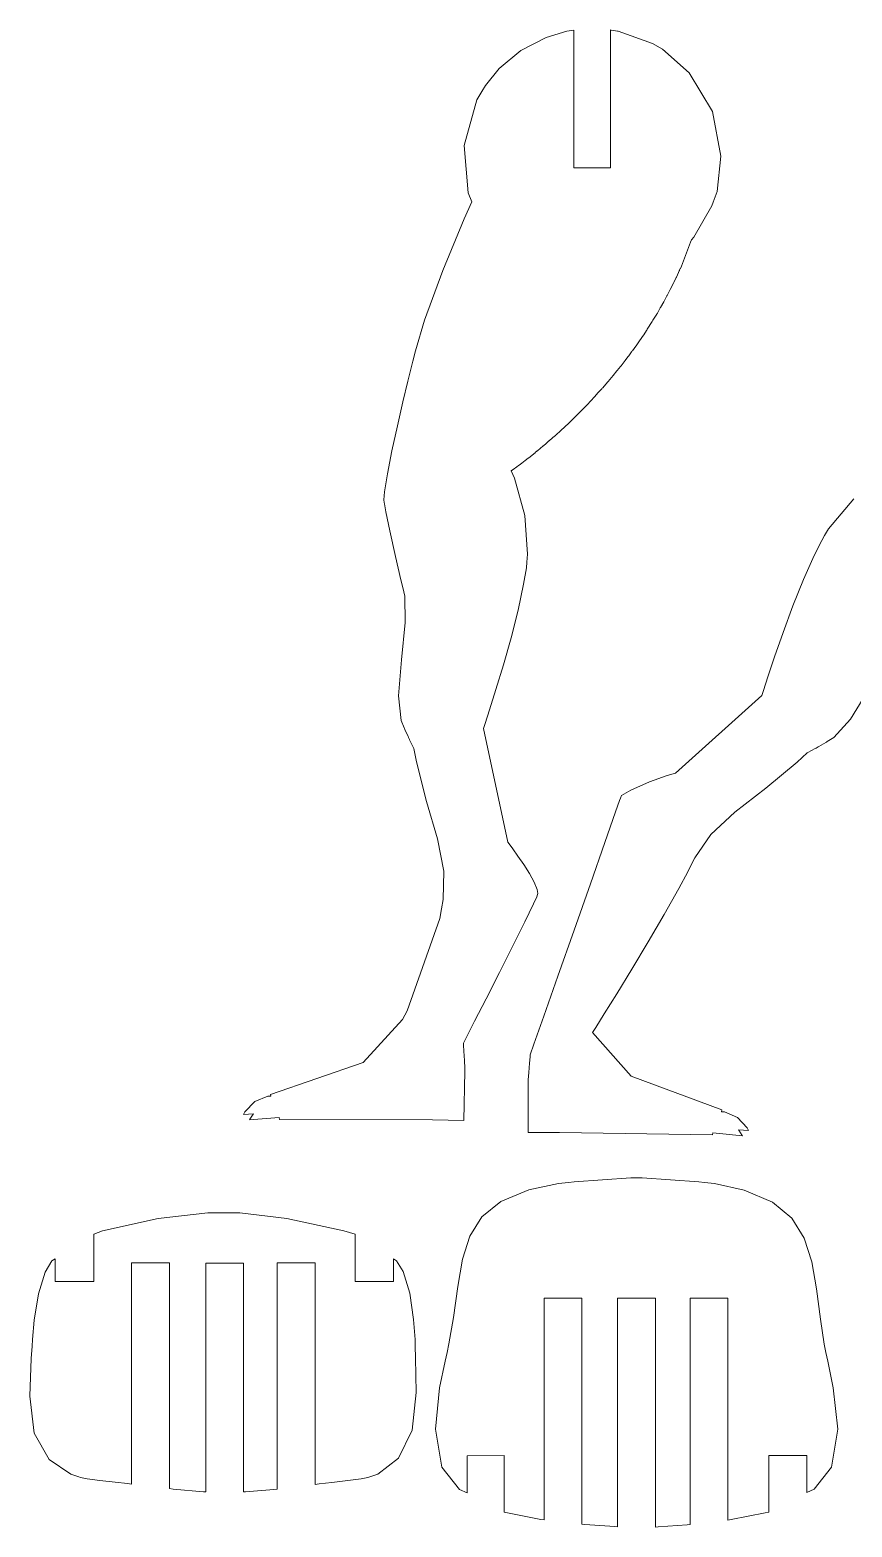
# Model space of a CAD drawing. Header units: millimetres. Extents: x -103 to 107, y -32 to 116.
# Drawn here: x -66.5 to -20.8, y 32.4 to 115.6 of the extents above; entities that cross this region are included whole.
import ezdxf

# ---------------------------------------------------------------- set-up
doc = ezdxf.new("R2010")
doc.units = ezdxf.units.MM
doc.header["$MEASUREMENT"] = 0
doc.layers.add('Layer 1', color=7, linetype='Continuous')

msp = doc.modelspace()

# ---------------------------------------------------------------- linework, layer by layer
at = {"layer": 'Layer 1', "lineweight": 9}
for points in [[(-39.2335, 114.4579), (-39.2335, 114.4579), (-37.8281, 115.1799), (-37.8281, 115.1799)], [(-37.8281, 115.1799), (-37.8281, 115.1799), (-36.6731, 115.5229), (-36.6731, 115.5229)], [(-36.6731, 115.5229), (-36.6731, 115.5229), (-36.279, 115.5779), (-36.279, 115.5779)], [(-36.279, 115.5779), (-36.279, 115.5779), (-36.279, 107.9219), (-36.279, 107.9219)], [(-34.252, 107.9219), (-34.252, 107.9219), (-34.252, 115.5939), (-34.252, 115.5939)], [(-34.252, 115.5939), (-34.252, 115.5939), (-34.2163, 115.5879), (-34.2163, 115.5879)], [(-34.2163, 115.5879), (-34.2163, 115.5879), (-33.8523, 115.5339), (-33.8523, 115.5339)], [(-33.8523, 115.5339), (-33.8523, 115.5339), (-33.8152, 115.5259), (-33.8152, 115.5259)], [(-33.8152, 115.5259), (-33.8152, 115.5259), (-31.9081, 114.8359), (-31.9081, 114.8359)], [(-40.445, 113.4439), (-40.445, 113.4439), (-39.2335, 114.4579), (-39.2335, 114.4579)], [(-31.9081, 114.8359), (-31.9081, 114.8359), (-31.3458, 114.5339), (-31.3458, 114.5339)], [(-31.3458, 114.5339), (-31.3458, 114.5339), (-29.8782, 113.2169), (-29.8782, 113.2169)], [(-41.2098, 112.5119), (-41.2098, 112.5119), (-40.445, 113.4439), (-40.445, 113.4439)], [(-29.8782, 113.2169), (-29.8782, 113.2169), (-28.58, 111.0529), (-28.58, 111.0529)], [(-41.4123, 112.1709), (-41.4123, 112.1709), (-41.2098, 112.5119), (-41.2098, 112.5119)], [(-42.3895, 109.1649), (-42.3895, 109.1649), (-41.6892, 111.7069), (-41.6892, 111.7069)], [(-41.6892, 111.7069), (-41.6892, 111.7069), (-41.4123, 112.1709), (-41.4123, 112.1709)], [(-28.58, 111.0529), (-28.58, 111.0529), (-28.1034, 108.5749), (-28.1034, 108.5749)], [(-42.1591, 106.5399), (-42.1591, 106.5399), (-42.3895, 109.1649), (-42.3895, 109.1649)], [(-28.1034, 108.5749), (-28.1034, 108.5749), (-28.3154, 106.6139), (-28.3154, 106.6139)], [(-36.279, 107.9219), (-36.279, 107.9219), (-34.252, 107.9219), (-34.252, 107.9219)], [(-41.9704, 106.0329), (-41.9704, 106.0329), (-42.1591, 106.5399), (-42.1591, 106.5399)], [(-28.3154, 106.6139), (-28.3154, 106.6139), (-28.5317, 106.0119), (-28.5317, 106.0119)], [(-42.3976, 105.0909), (-42.3976, 105.0909), (-41.9704, 106.0329), (-41.9704, 106.0329)], [(-28.6022, 105.8219), (-28.6022, 105.8219), (-29.6122, 104.0789), (-29.6122, 104.0789)], [(-28.5317, 106.0119), (-28.5317, 106.0119), (-28.6022, 105.8219), (-28.6022, 105.8219)], [(-43.5826, 102.2249), (-43.5826, 102.2249), (-42.3976, 105.0909), (-42.3976, 105.0909)], [(-29.6122, 104.0789), (-29.6122, 104.0789), (-29.7417, 103.9229), (-29.7417, 103.9229)], [(-29.7886, 103.7909), (-29.7886, 103.7909), (-30.3054, 102.4679), (-30.3054, 102.4679)], [(-29.7417, 103.9229), (-29.7417, 103.9229), (-29.7886, 103.7909), (-29.7886, 103.7909)], [(-30.3054, 102.4679), (-30.3054, 102.4679), (-30.3605, 102.3359), (-30.3605, 102.3359)], [(-44.5887, 99.4529), (-44.5887, 99.4529), (-43.5826, 102.2249), (-43.5826, 102.2249)], [(-30.727, 101.5469), (-30.727, 101.5469), (-30.7408, 101.5199), (-30.7408, 101.5199)], [(-30.5947, 101.8259), (-30.5947, 101.8259), (-30.727, 101.5469), (-30.727, 101.5469)], [(-30.5796, 101.8559), (-30.5796, 101.8559), (-30.5947, 101.8259), (-30.5947, 101.8259)], [(-30.5658, 101.8869), (-30.5658, 101.8869), (-30.5796, 101.8559), (-30.5796, 101.8559)], [(-30.4254, 102.1949), (-30.4254, 102.1949), (-30.5658, 101.8869), (-30.5658, 101.8869)], [(-30.4102, 102.2249), (-30.4102, 102.2249), (-30.4254, 102.1949), (-30.4254, 102.1949)], [(-30.4074, 102.2349), (-30.4074, 102.2349), (-30.4102, 102.2249), (-30.4102, 102.2249)], [(-30.3647, 102.3259), (-30.3647, 102.3259), (-30.4074, 102.2349), (-30.4074, 102.2349)], [(-30.3605, 102.3359), (-30.3605, 102.3359), (-30.3647, 102.3259), (-30.3647, 102.3259)], [(-31.1073, 100.8039), (-31.1073, 100.8039), (-31.2632, 100.5099), (-31.2632, 100.5099)], [(-31.0907, 100.8329), (-31.0907, 100.8329), (-31.1073, 100.8039), (-31.1073, 100.8039)], [(-30.9214, 101.1599), (-30.9214, 101.1599), (-31.0907, 100.8329), (-31.0907, 100.8329)], [(-30.7408, 101.5199), (-30.7408, 101.5199), (-30.9214, 101.1599), (-30.9214, 101.1599)], [(-31.4781, 100.1379), (-31.4781, 100.1379), (-31.6379, 99.8549), (-31.6379, 99.8549)], [(-31.4615, 100.1649), (-31.4615, 100.1649), (-31.4781, 100.1379), (-31.4781, 100.1379)], [(-31.2784, 100.4789), (-31.2784, 100.4789), (-31.4615, 100.1649), (-31.4615, 100.1649)], [(-31.2632, 100.5099), (-31.2632, 100.5099), (-31.2784, 100.4789), (-31.2784, 100.4789)], [(-45.1055, 97.7579), (-45.1055, 97.7579), (-44.5887, 99.4529), (-44.5887, 99.4529)], [(-31.9272, 99.3839), (-31.9272, 99.3839), (-32.2016, 98.9539), (-32.2016, 98.9539)], [(-31.9053, 99.4179), (-31.9053, 99.4179), (-31.9272, 99.3839), (-31.9272, 99.3839)], [(-31.8845, 99.4539), (-31.8845, 99.4539), (-31.9053, 99.4179), (-31.9053, 99.4179)], [(-31.671, 99.7989), (-31.671, 99.7989), (-31.8845, 99.4539), (-31.8845, 99.4539)], [(-31.6545, 99.8259), (-31.6545, 99.8259), (-31.671, 99.7989), (-31.671, 99.7989)], [(-31.6379, 99.8549), (-31.6379, 99.8549), (-31.6545, 99.8259), (-31.6545, 99.8259)], [(-32.6355, 98.3019), (-32.6355, 98.3019), (-32.8257, 98.0369), (-32.8257, 98.0369)], [(-32.4136, 98.6219), (-32.4136, 98.6219), (-32.6355, 98.3019), (-32.6355, 98.3019)], [(-32.3985, 98.6469), (-32.3985, 98.6469), (-32.4136, 98.6219), (-32.4136, 98.6219)], [(-32.2443, 98.8879), (-32.2443, 98.8879), (-32.3985, 98.6469), (-32.3985, 98.6469)], [(-32.2277, 98.9109), (-32.2277, 98.9109), (-32.2443, 98.8879), (-32.2443, 98.8879)], [(-32.2016, 98.9539), (-32.2016, 98.9539), (-32.2277, 98.9109), (-32.2277, 98.9109)], [(-45.2516, 97.1829), (-45.2516, 97.1829), (-45.1055, 97.7579), (-45.1055, 97.7579)], [(-33.2614, 97.4419), (-33.2614, 97.4419), (-33.4515, 97.1939), (-33.4515, 97.1939)], [(-33.2448, 97.4629), (-33.2448, 97.4629), (-33.2614, 97.4419), (-33.2614, 97.4419)], [(-33.2282, 97.4849), (-33.2282, 97.4849), (-33.2448, 97.4629), (-33.2448, 97.4629)], [(-33.0712, 97.7019), (-33.0712, 97.7019), (-33.2282, 97.4849), (-33.2282, 97.4849)], [(-33.0518, 97.7269), (-33.0518, 97.7269), (-33.0712, 97.7019), (-33.0712, 97.7019)], [(-33.0324, 97.7539), (-33.0324, 97.7539), (-33.0518, 97.7269), (-33.0518, 97.7269)], [(-32.8451, 98.0109), (-32.8451, 98.0109), (-33.0324, 97.7539), (-33.0324, 97.7539)], [(-32.8257, 98.0369), (-32.8257, 98.0369), (-32.8451, 98.0109), (-32.8451, 98.0109)], [(-45.5229, 96.0769), (-45.5229, 96.0769), (-45.3274, 96.8809), (-45.3274, 96.8809)], [(-45.3274, 96.8809), (-45.3274, 96.8809), (-45.2516, 97.1829), (-45.2516, 97.1829)], [(-45.2516, 97.1829), (-45.2516, 97.1829), (-45.2516, 97.1829), (-45.2516, 97.1829)], [(-45.2516, 97.1829), (-45.2516, 97.1829), (-45.2516, 97.1829), (-45.2516, 97.1829)], [(-33.8925, 96.6399), (-33.8925, 96.6399), (-34.0992, 96.3749), (-34.0992, 96.3749)], [(-33.8745, 96.6589), (-33.8745, 96.6589), (-33.8925, 96.6399), (-33.8925, 96.6399)], [(-33.6886, 96.8829), (-33.6886, 96.8829), (-33.8745, 96.6589), (-33.8745, 96.6589)], [(-33.6706, 96.9039), (-33.6706, 96.9039), (-33.6886, 96.8829), (-33.6886, 96.8829)], [(-33.654, 96.9279), (-33.654, 96.9279), (-33.6706, 96.9039), (-33.6706, 96.9039)], [(-33.4886, 97.1459), (-33.4886, 97.1459), (-33.654, 96.9279), (-33.654, 96.9279)], [(-33.4692, 97.1689), (-33.4692, 97.1689), (-33.4886, 97.1459), (-33.4886, 97.1459)], [(-33.4515, 97.1939), (-33.4515, 97.1939), (-33.4692, 97.1689), (-33.4692, 97.1689)], [(-45.7959, 94.9229), (-45.7959, 94.9229), (-45.5229, 96.0769), (-45.5229, 96.0769)], [(-34.4093, 96.0189), (-34.4093, 96.0189), (-34.682, 95.7029), (-34.682, 95.7029)], [(-34.3814, 96.0499), (-34.3814, 96.0499), (-34.4093, 96.0189), (-34.4093, 96.0189)], [(-34.0992, 96.3749), (-34.0992, 96.3749), (-34.3814, 96.0499), (-34.3814, 96.0499)], [(-46.106, 93.5769), (-46.106, 93.5769), (-45.7959, 94.9229), (-45.7959, 94.9229)], [(-35.3667, 94.9549), (-35.3667, 94.9549), (-35.5364, 94.7719), (-35.5364, 94.7719)], [(-35.3502, 94.9729), (-35.3502, 94.9729), (-35.3667, 94.9549), (-35.3667, 94.9549)], [(-35.1311, 95.2009), (-35.1311, 95.2009), (-35.3502, 94.9729), (-35.3502, 94.9729)], [(-34.93, 95.4289), (-34.93, 95.4289), (-35.1311, 95.2009), (-35.1311, 95.2009)], [(-34.9106, 95.4489), (-34.9106, 95.4489), (-34.93, 95.4289), (-34.93, 95.4289)], [(-34.7356, 95.6459), (-34.7356, 95.6459), (-34.9106, 95.4489), (-34.9106, 95.4489)], [(-34.7081, 95.6739), (-34.7081, 95.6739), (-34.7356, 95.6459), (-34.7356, 95.6459)], [(-34.682, 95.7029), (-34.682, 95.7029), (-34.7081, 95.6739), (-34.7081, 95.6739)], [(-36.1732, 94.1209), (-36.1732, 94.1209), (-36.3715, 93.9269), (-36.3715, 93.9269)], [(-35.9665, 94.3279), (-35.9665, 94.3279), (-36.1732, 94.1209), (-36.1732, 94.1209)], [(-35.7664, 94.5319), (-35.7664, 94.5319), (-35.9665, 94.3279), (-35.9665, 94.3279)], [(-35.7485, 94.5509), (-35.7485, 94.5509), (-35.7664, 94.5319), (-35.7664, 94.5319)], [(-35.5682, 94.7369), (-35.5682, 94.7369), (-35.7485, 94.5509), (-35.7485, 94.5509)], [(-35.5516, 94.7539), (-35.5516, 94.7539), (-35.5682, 94.7369), (-35.5682, 94.7369)], [(-35.5364, 94.7719), (-35.5364, 94.7719), (-35.5516, 94.7539), (-35.5516, 94.7539)], [(-46.4076, 92.1879), (-46.4076, 92.1879), (-46.106, 93.5769), (-46.106, 93.5769)], [(-37.0287, 93.3069), (-37.0287, 93.3069), (-37.2795, 93.0859), (-37.2795, 93.0859)], [(-37.004, 93.3299), (-37.004, 93.3299), (-37.0287, 93.3069), (-37.0287, 93.3069)], [(-36.7849, 93.5339), (-36.7849, 93.5339), (-37.004, 93.3299), (-37.004, 93.3299)], [(-36.5701, 93.7379), (-36.5701, 93.7379), (-36.7849, 93.5339), (-36.7849, 93.5339)], [(-36.3715, 93.9269), (-36.3715, 93.9269), (-36.5701, 93.7379), (-36.5701, 93.7379)], [(-38.0087, 92.4549), (-38.0087, 92.4549), (-38.1353, 92.3459), (-38.1353, 92.3459)], [(-37.9935, 92.4659), (-37.9935, 92.4659), (-38.0087, 92.4549), (-38.0087, 92.4549)], [(-37.9798, 92.4769), (-37.9798, 92.4769), (-37.9935, 92.4659), (-37.9935, 92.4659)], [(-37.8362, 92.5999), (-37.8362, 92.5999), (-37.9798, 92.4769), (-37.9798, 92.4769)], [(-37.821, 92.6109), (-37.821, 92.6109), (-37.8362, 92.5999), (-37.8362, 92.5999)], [(-37.8073, 92.6229), (-37.8073, 92.6229), (-37.821, 92.6109), (-37.821, 92.6109)], [(-37.6697, 92.7419), (-37.6697, 92.7419), (-37.8073, 92.6229), (-37.8073, 92.6229)], [(-37.6545, 92.7529), (-37.6545, 92.7529), (-37.6697, 92.7419), (-37.6697, 92.7419)], [(-37.4697, 92.9179), (-37.4697, 92.9179), (-37.6545, 92.7529), (-37.6545, 92.7529)], [(-37.4559, 92.9299), (-37.4559, 92.9299), (-37.4697, 92.9179), (-37.4697, 92.9179)], [(-37.3169, 93.0529), (-37.3169, 93.0529), (-37.4559, 92.9299), (-37.4559, 92.9299)], [(-37.3031, 93.0659), (-37.3031, 93.0659), (-37.3169, 93.0529), (-37.3169, 93.0529)], [(-37.2795, 93.0859), (-37.2795, 93.0859), (-37.3031, 93.0659), (-37.3031, 93.0659)], [(-46.6585, 90.9139), (-46.6585, 90.9139), (-46.4076, 92.1879), (-46.4076, 92.1879)], [(-38.994, 91.6529), (-38.994, 91.6529), (-39.1866, 91.5069), (-39.1866, 91.5069)], [(-38.987, 91.6599), (-38.987, 91.6599), (-38.994, 91.6529), (-38.994, 91.6529)], [(-38.9125, 91.7199), (-38.9125, 91.7199), (-38.987, 91.6599), (-38.987, 91.6599)], [(-38.9044, 91.7249), (-38.9044, 91.7249), (-38.9125, 91.7199), (-38.9125, 91.7199)], [(-38.721, 91.8649), (-38.721, 91.8649), (-38.9044, 91.7249), (-38.9044, 91.7249)], [(-38.6081, 91.9589), (-38.6081, 91.9589), (-38.721, 91.8649), (-38.721, 91.8649)], [(-38.4483, 92.0869), (-38.4483, 92.0869), (-38.6081, 91.9589), (-38.6081, 91.9589)], [(-38.437, 92.0969), (-38.437, 92.0969), (-38.4483, 92.0869), (-38.4483, 92.0869)], [(-38.3213, 92.1899), (-38.3213, 92.1899), (-38.437, 92.0969), (-38.437, 92.0969)], [(-38.3089, 92.1989), (-38.3089, 92.1989), (-38.3213, 92.1899), (-38.3213, 92.1899)], [(-38.1477, 92.3349), (-38.1477, 92.3349), (-38.3089, 92.1989), (-38.3089, 92.1989)], [(-38.1353, 92.3459), (-38.1353, 92.3459), (-38.1477, 92.3349), (-38.1477, 92.3349)], [(-46.8169, 89.9069), (-46.8169, 89.9069), (-46.6585, 90.9139), (-46.6585, 90.9139)], [(-39.7588, 91.0949), (-39.7588, 91.0949), (-39.7765, 91.0809), (-39.7765, 91.0809)], [(-39.7765, 91.0809), (-39.7765, 91.0809), (-39.5962, 90.6839), (-39.5962, 90.6839)], [(-39.7352, 91.1099), (-39.7352, 91.1099), (-39.7588, 91.0949), (-39.7588, 91.0949)], [(-39.6925, 91.1399), (-39.6925, 91.1399), (-39.7352, 91.1099), (-39.7352, 91.1099)], [(-39.6579, 91.1649), (-39.6579, 91.1649), (-39.6925, 91.1399), (-39.6925, 91.1399)], [(-39.592, 91.2109), (-39.592, 91.2109), (-39.6579, 91.1649), (-39.6579, 91.1649)], [(-39.5369, 91.2519), (-39.5369, 91.2519), (-39.592, 91.2109), (-39.592, 91.2109)], [(-39.5299, 91.2579), (-39.5299, 91.2579), (-39.5369, 91.2519), (-39.5369, 91.2519)], [(-39.454, 91.3109), (-39.454, 91.3109), (-39.5299, 91.2579), (-39.5299, 91.2579)], [(-39.4459, 91.3169), (-39.4459, 91.3169), (-39.454, 91.3109), (-39.454, 91.3109)], [(-39.3771, 91.3649), (-39.3771, 91.3649), (-39.4459, 91.3169), (-39.4459, 91.3169)], [(-39.2611, 91.4519), (-39.2611, 91.4519), (-39.3771, 91.3649), (-39.3771, 91.3649)], [(-39.1866, 91.5069), (-39.1866, 91.5069), (-39.2611, 91.4519), (-39.2611, 91.4519)], [(-46.8652, 89.4619), (-46.8652, 89.4619), (-46.8169, 89.9069), (-46.8169, 89.9069)], [(-39.5962, 90.6839), (-39.5962, 90.6839), (-39.0145, 88.5989), (-39.0145, 88.5989)], [(-46.8391, 89.3199), (-46.8391, 89.3199), (-46.8652, 89.4619), (-46.8652, 89.4619)], [(-46.8253, 89.2439), (-46.8253, 89.2439), (-46.8391, 89.3199), (-46.8391, 89.3199)], [(-46.74, 88.7959), (-46.74, 88.7959), (-46.8253, 89.2439), (-46.8253, 89.2439)], [(-20.7156, 89.5179), (-20.7156, 89.5179), (-22.1102, 87.8579), (-22.1102, 87.8579)], [(-46.5304, 87.7559), (-46.5304, 87.7559), (-46.74, 88.7959), (-46.74, 88.7959)], [(-39.0145, 88.5989), (-39.0145, 88.5989), (-38.867, 86.4409), (-38.867, 86.4409)], [(-46.2175, 86.3159), (-46.2175, 86.3159), (-46.5304, 87.7559), (-46.5304, 87.7559)], [(-22.3363, 87.4829), (-22.3363, 87.4829), (-22.4975, 87.2179), (-22.4975, 87.2179)], [(-22.1102, 87.8579), (-22.1102, 87.8579), (-22.3363, 87.4829), (-22.3363, 87.4829)], [(-22.4975, 87.2179), (-22.4975, 87.2179), (-22.9191, 86.3849), (-22.9191, 86.3849)], [(-45.9144, 85.0199), (-45.9144, 85.0199), (-46.2175, 86.3159), (-46.2175, 86.3159)], [(-38.9044, 86.0059), (-38.9044, 86.0059), (-38.9305, 85.6969), (-38.9305, 85.6969)], [(-38.867, 86.4409), (-38.867, 86.4409), (-38.9044, 86.0059), (-38.9044, 86.0059)], [(-22.9191, 86.3849), (-22.9191, 86.3849), (-23.5174, 85.0399), (-23.5174, 85.0399)], [(-45.8069, 84.5889), (-45.8069, 84.5889), (-45.9144, 85.0199), (-45.9144, 85.0199)], [(-38.9305, 85.6969), (-38.9305, 85.6969), (-39.0794, 84.7739), (-39.0794, 84.7739)], [(-23.5174, 85.0399), (-23.5174, 85.0399), (-24.1016, 83.5719), (-24.1016, 83.5719)], [(-45.6911, 84.1229), (-45.6911, 84.1229), (-45.8069, 84.5889), (-45.8069, 84.5889)], [(-45.6636, 82.6419), (-45.6636, 82.6419), (-45.6911, 84.1229), (-45.6911, 84.1229)], [(-39.0794, 84.7739), (-39.0794, 84.7739), (-39.3866, 83.3339), (-39.3866, 83.3339)], [(-39.3866, 83.3339), (-39.3866, 83.3339), (-39.7779, 81.8029), (-39.7779, 81.8029)], [(-24.1016, 83.5719), (-24.1016, 83.5719), (-24.6445, 82.0989), (-24.6445, 82.0989)], [(-45.8756, 80.5749), (-45.8756, 80.5749), (-45.6636, 82.6419), (-45.6636, 82.6419)], [(-39.7779, 81.8029), (-39.7779, 81.8029), (-40.2037, 80.2929), (-40.2037, 80.2929)], [(-24.6445, 82.0989), (-24.6445, 82.0989), (-25.1158, 80.7439), (-25.1158, 80.7439)], [(-25.1158, 80.7439), (-25.1158, 80.7439), (-25.4877, 79.6269), (-25.4877, 79.6269)], [(-46.0344, 78.5669), (-46.0344, 78.5669), (-45.8756, 80.5749), (-45.8756, 80.5749)], [(-40.2037, 80.2929), (-40.2037, 80.2929), (-40.62, 78.9199), (-40.62, 78.9199)], [(-25.4877, 79.6269), (-25.4877, 79.6269), (-25.7332, 78.8689), (-25.7332, 78.8689)], [(-45.8965, 77.1959), (-45.8965, 77.1959), (-46.0344, 78.5669), (-46.0344, 78.5669)], [(-40.62, 78.9199), (-40.62, 78.9199), (-40.9756, 77.7979), (-40.9756, 77.7979)], [(-25.82, 78.5879), (-25.82, 78.5879), (-30.6402, 74.2759), (-30.6402, 74.2759)], [(-25.7332, 78.8689), (-25.7332, 78.8689), (-25.82, 78.5879), (-25.82, 78.5879)], [(-25.82, 78.5879), (-25.82, 78.5879), (-25.82, 78.5879), (-25.82, 78.5879)], [(-20.8991, 77.2799), (-20.8991, 77.2799), (-19.8422, 78.9959), (-19.8422, 78.9959)], [(-40.9756, 77.7979), (-40.9756, 77.7979), (-41.225, 77.0399), (-41.225, 77.0399)], [(-45.7243, 76.7909), (-45.7243, 76.7909), (-45.8965, 77.1959), (-45.8965, 77.1959)], [(-45.7229, 76.7879), (-45.7229, 76.7879), (-45.7243, 76.7909), (-45.7243, 76.7909)], [(-45.7063, 76.7529), (-45.7063, 76.7529), (-45.7229, 76.7879), (-45.7229, 76.7879)], [(-45.7035, 76.7499), (-45.7035, 76.7499), (-45.7063, 76.7529), (-45.7063, 76.7529)], [(-45.6869, 76.7089), (-45.6869, 76.7089), (-45.7035, 76.7499), (-45.7035, 76.7499)], [(-45.5091, 76.3089), (-45.5091, 76.3089), (-45.6869, 76.7089), (-45.6869, 76.7089)], [(-41.225, 77.0399), (-41.225, 77.0399), (-41.3174, 76.7619), (-41.3174, 76.7619)], [(-41.3174, 76.7619), (-41.3174, 76.7619), (-41.3174, 76.7619), (-41.3174, 76.7619)], [(-41.3174, 76.7619), (-41.3174, 76.7619), (-39.9571, 70.4389), (-39.9571, 70.4389)], [(-21.8181, 76.2529), (-21.8181, 76.2529), (-20.8991, 77.2799), (-20.8991, 77.2799)], [(-45.4915, 76.2699), (-45.4915, 76.2699), (-45.5091, 76.3089), (-45.5091, 76.3089)], [(-45.4858, 76.2589), (-45.4858, 76.2589), (-45.4915, 76.2699), (-45.4915, 76.2699)], [(-45.4308, 76.1419), (-45.4308, 76.1419), (-45.4858, 76.2589), (-45.4858, 76.2589)], [(-45.4251, 76.1289), (-45.4251, 76.1289), (-45.4308, 76.1419), (-45.4308, 76.1419)], [(-45.4057, 76.0879), (-45.4057, 76.0879), (-45.4251, 76.1289), (-45.4251, 76.1289)], [(-45.2033, 75.6769), (-45.2033, 75.6769), (-45.4057, 76.0879), (-45.4057, 76.0879)], [(-22.6877, 75.7379), (-22.6877, 75.7379), (-22.6503, 75.7589), (-22.6503, 75.7589)], [(-22.6503, 75.7589), (-22.6503, 75.7589), (-22.2742, 75.9789), (-22.2742, 75.9789)], [(-22.2742, 75.9789), (-22.2742, 75.9789), (-22.2358, 76.0019), (-22.2358, 76.0019)], [(-22.2358, 76.0019), (-22.2358, 76.0019), (-22.1931, 76.0269), (-22.1931, 76.0269)], [(-22.1931, 76.0269), (-22.1931, 76.0269), (-21.8181, 76.2529), (-21.8181, 76.2529)], [(-45.1828, 75.6369), (-45.1828, 75.6369), (-45.2033, 75.6769), (-45.2033, 75.6769)], [(-45.0406, 74.8979), (-45.0406, 74.8979), (-45.1828, 75.6369), (-45.1828, 75.6369)], [(-23.8631, 74.8859), (-23.8631, 74.8859), (-23.3117, 75.3999), (-23.3117, 75.3999)], [(-23.3117, 75.3999), (-23.3117, 75.3999), (-23.2719, 75.4209), (-23.2719, 75.4209)], [(-23.2719, 75.4209), (-23.2719, 75.4209), (-22.8669, 75.6399), (-22.8669, 75.6399)], [(-22.8669, 75.6399), (-22.8669, 75.6399), (-22.8256, 75.6649), (-22.8256, 75.6649)], [(-22.8256, 75.6649), (-22.8256, 75.6649), (-22.8143, 75.6699), (-22.8143, 75.6699)], [(-22.8143, 75.6699), (-22.8143, 75.6699), (-22.7, 75.7329), (-22.7, 75.7329)], [(-22.7, 75.7329), (-22.7, 75.7329), (-22.6877, 75.7379), (-22.6877, 75.7379)], [(-44.4797, 72.7019), (-44.4797, 72.7019), (-45.0406, 74.8979), (-45.0406, 74.8979)], [(-31.0879, 74.1369), (-31.0879, 74.1369), (-32.0859, 73.7879), (-32.0859, 73.7879)], [(-30.6402, 74.2759), (-30.6402, 74.2759), (-31.0879, 74.1369), (-31.0879, 74.1369)], [(-30.6402, 74.2759), (-30.6402, 74.2759), (-30.6402, 74.2759), (-30.6402, 74.2759)], [(-25.6076, 73.4389), (-25.6076, 73.4389), (-23.8631, 74.8859), (-23.8631, 74.8859)], [(-33.122, 73.3379), (-33.122, 73.3379), (-33.6346, 73.0249), (-33.6346, 73.0249)], [(-32.0859, 73.7879), (-32.0859, 73.7879), (-33.122, 73.3379), (-33.122, 73.3379)], [(-27.3287, 72.1139), (-27.3287, 72.1139), (-25.6076, 73.4389), (-25.6076, 73.4389)], [(-43.8652, 70.6189), (-43.8652, 70.6189), (-44.4797, 72.7019), (-44.4797, 72.7019)], [(-33.738, 72.7489), (-33.738, 72.7489), (-33.9627, 72.1169), (-33.9627, 72.1169)], [(-33.6858, 72.8869), (-33.6858, 72.8869), (-33.738, 72.7489), (-33.738, 72.7489)], [(-33.6346, 73.0249), (-33.6346, 73.0249), (-33.6858, 72.8869), (-33.6858, 72.8869)], [(-33.9627, 72.1169), (-33.9627, 72.1169), (-34.5607, 70.4239), (-34.5607, 70.4239)], [(-28.6615, 70.8569), (-28.6615, 70.8569), (-27.3287, 72.1139), (-27.3287, 72.1139)], [(-29.5586, 69.5659), (-29.5586, 69.5659), (-28.6615, 70.8569), (-28.6615, 70.8569)], [(-43.5276, 68.8189), (-43.5276, 68.8189), (-43.8652, 70.6189), (-43.8652, 70.6189)], [(-39.9571, 70.4389), (-39.9571, 70.4389), (-39.9571, 70.4389), (-39.9571, 70.4389)], [(-39.9571, 70.4389), (-39.9571, 70.4389), (-39.8812, 70.3369), (-39.8812, 70.3369)], [(-39.8812, 70.3369), (-39.8812, 70.3369), (-39.6788, 70.0639), (-39.6788, 70.0639)], [(-39.6788, 70.0639), (-39.6788, 70.0639), (-39.3962, 69.6679), (-39.3962, 69.6679)], [(-34.5607, 70.4239), (-34.5607, 70.4239), (-35.3696, 68.1279), (-35.3696, 68.1279)], [(-39.3962, 69.6679), (-39.3962, 69.6679), (-39.0751, 69.1949), (-39.0751, 69.1949)], [(-39.0751, 69.1949), (-39.0751, 69.1949), (-38.7636, 68.6969), (-38.7636, 68.6969)], [(-29.9442, 68.7879), (-29.9442, 68.7879), (-29.7886, 69.1009), (-29.7886, 69.1009)], [(-29.7886, 69.1009), (-29.7886, 69.1009), (-29.5586, 69.5659), (-29.5586, 69.5659)], [(-43.5607, 67.245), (-43.5607, 67.245), (-43.5276, 68.8189), (-43.5276, 68.8189)], [(-38.7636, 68.6969), (-38.7636, 68.6969), (-38.5019, 68.2219), (-38.5019, 68.2219)], [(-30.4406, 67.8637), (-30.4406, 67.8637), (-29.9442, 68.7879), (-29.9442, 68.7879)], [(-38.5019, 68.2219), (-38.5019, 68.2219), (-38.3364, 67.8154), (-38.3364, 67.8154)], [(-38.3089, 67.5289), (-38.3089, 67.5289), (-38.3463, 67.3952), (-38.3463, 67.3952)], [(-38.3364, 67.8154), (-38.3364, 67.8154), (-38.2923, 67.5938), (-38.2923, 67.5938)], [(-38.2923, 67.5938), (-38.2923, 67.5938), (-38.3089, 67.5289), (-38.3089, 67.5289)], [(-35.3696, 68.1279), (-35.3696, 68.1279), (-36.2776, 65.5432), (-36.2776, 65.5432)], [(-31.2534, 66.4223), (-31.2534, 66.4223), (-30.4406, 67.8637), (-30.4406, 67.8637)], [(-43.7523, 66.1976), (-43.7523, 66.1976), (-43.6475, 66.7338), (-43.6475, 66.7338)], [(-43.6475, 66.7338), (-43.6475, 66.7338), (-43.5607, 67.245), (-43.5607, 67.245)], [(-38.5308, 67.0135), (-38.5308, 67.0135), (-39.0187, 66.0021), (-39.0187, 66.0021)], [(-38.3463, 67.3952), (-38.3463, 67.3952), (-38.5308, 67.0135), (-38.5308, 67.0135)], [(-45.5684, 61.066), (-45.5684, 61.066), (-43.7523, 66.1976), (-43.7523, 66.1976)], [(-39.0187, 66.0021), (-39.0187, 66.0021), (-39.6816, 64.6693), (-39.6816, 64.6693)], [(-32.1519, 64.8898), (-32.1519, 64.8898), (-31.2534, 66.4223), (-31.2534, 66.4223)], [(-36.2776, 65.5432), (-36.2776, 65.5432), (-37.1776, 62.9841), (-37.1776, 62.9841)], [(-39.6816, 64.6693), (-39.6816, 64.6693), (-40.4298, 63.1908), (-40.4298, 63.1908)], [(-33.0599, 63.381), (-33.0599, 63.381), (-32.1519, 64.8898), (-32.1519, 64.8898)], [(-33.9006, 62.0097), (-33.9006, 62.0097), (-33.0599, 63.381), (-33.0599, 63.381)], [(-40.4298, 63.1908), (-40.4298, 63.1908), (-41.1699, 61.737), (-41.1699, 61.737)], [(-37.1776, 62.9841), (-37.1776, 62.9841), (-37.9575, 60.7655), (-37.9575, 60.7655)], [(-41.1699, 61.737), (-41.1699, 61.737), (-41.8106, 60.4843), (-41.8106, 60.4843)], [(-34.5966, 60.8897), (-34.5966, 60.8897), (-33.9006, 62.0097), (-33.9006, 62.0097)], [(-45.8248, 60.5835), (-45.8248, 60.5835), (-45.5684, 61.066), (-45.5684, 61.066)], [(-37.9575, 60.7655), (-37.9575, 60.7655), (-38.5061, 59.2027), (-38.5061, 59.2027)], [(-35.0708, 60.1344), (-35.0708, 60.1344), (-34.5966, 60.8897), (-34.5966, 60.8897)], [(-48.0159, 58.1831), (-48.0159, 58.1831), (-45.8248, 60.5835), (-45.8248, 60.5835)], [(-41.8106, 60.4843), (-41.8106, 60.4843), (-42.2625, 59.6052), (-42.2625, 59.6052)], [(-35.2443, 59.856), (-35.2443, 59.856), (-35.0708, 60.1344), (-35.0708, 60.1344)], [(-42.2625, 59.6052), (-42.2625, 59.6052), (-42.4336, 59.2732), (-42.4336, 59.2732)], [(-42.4336, 59.2732), (-42.4336, 59.2732), (-42.4336, 59.2732), (-42.4336, 59.2732)], [(-42.4336, 59.2732), (-42.4336, 59.2732), (-42.4237, 59.16), (-42.4237, 59.16)], [(-42.4237, 59.16), (-42.4237, 59.16), (-42.4032, 58.8185), (-42.4032, 58.8185)], [(-38.5061, 59.2027), (-38.5061, 59.2027), (-38.7128, 58.6118), (-38.7128, 58.6118)], [(-33.0903, 57.4211), (-33.0903, 57.4211), (-35.2443, 59.856), (-35.2443, 59.856)], [(-35.2443, 59.856), (-35.2443, 59.856), (-35.2443, 59.856), (-35.2443, 59.856)], [(-42.4032, 58.8185), (-42.4032, 58.8185), (-42.3743, 58.3017), (-42.3743, 58.3017)], [(-42.3743, 58.3017), (-42.3743, 58.3017), (-42.3549, 57.8798), (-42.3549, 57.8798)], [(-38.7252, 58.4985), (-38.7252, 58.4985), (-38.7555, 58.1581), (-38.7555, 58.1581)], [(-38.7128, 58.6118), (-38.7128, 58.6118), (-38.7252, 58.4985), (-38.7252, 58.4985)], [(-38.7128, 58.6118), (-38.7128, 58.6118), (-38.7128, 58.6118), (-38.7128, 58.6118)], [(-53.163, 56.4164), (-53.163, 56.4164), (-48.0159, 58.1831), (-48.0159, 58.1831)], [(-42.3468, 57.7048), (-42.3468, 57.7048), (-42.4071, 54.9655), (-42.4071, 54.9655)], [(-42.3549, 57.8798), (-42.3549, 57.8798), (-42.3468, 57.7048), (-42.3468, 57.7048)], [(-42.3468, 57.7048), (-42.3468, 57.7048), (-42.3468, 57.7048), (-42.3468, 57.7048)], [(-38.794, 57.6427), (-38.794, 57.6427), (-38.8215, 57.2197), (-38.8215, 57.2197)], [(-38.7555, 58.1581), (-38.7555, 58.1581), (-38.794, 57.6427), (-38.794, 57.6427)], [(-38.8215, 57.2197), (-38.8215, 57.2197), (-38.8328, 57.0447), (-38.8328, 57.0447)], [(-38.8328, 57.0447), (-38.8328, 57.0447), (-38.8328, 57.0447), (-38.8328, 57.0447)], [(-38.8328, 57.0447), (-38.8328, 57.0447), (-38.8328, 54.3065), (-38.8328, 54.3065)], [(-28.0508, 55.5511), (-28.0508, 55.5511), (-33.0903, 57.4211), (-33.0903, 57.4211)], [(-54.5917, 55.4519), (-54.5917, 55.4519), (-54.0435, 56.0182), (-54.0435, 56.0182)], [(-54.0435, 56.0182), (-54.0435, 56.0182), (-53.3104, 56.3088), (-53.3104, 56.3088)], [(-53.3104, 56.3088), (-53.3104, 56.3088), (-53.1464, 56.3173), (-53.1464, 56.3173)], [(-53.1464, 56.3173), (-53.1464, 56.3173), (-53.163, 56.4164), (-53.163, 56.4164)], [(-54.6623, 55.3045), (-54.6623, 55.3045), (-54.5917, 55.4519), (-54.5917, 55.4519)], [(-54.1095, 55.3429), (-54.1095, 55.3429), (-54.6623, 55.3045), (-54.6623, 55.3045)], [(-52.6832, 55.1376), (-52.6832, 55.1376), (-54.3342, 55.0039), (-54.3342, 55.0039)], [(-54.3342, 55.0039), (-54.3342, 55.0039), (-54.319, 55.0343), (-54.319, 55.0343)], [(-54.319, 55.0343), (-54.319, 55.0343), (-54.1317, 55.3168), (-54.1317, 55.3168)], [(-54.1317, 55.3168), (-54.1317, 55.3168), (-54.1095, 55.3429), (-54.1095, 55.3429)], [(-52.6627, 55.0272), (-52.6627, 55.0272), (-52.6832, 55.1376), (-52.6832, 55.1376)], [(-44.1506, 54.9944), (-44.1506, 54.9944), (-52.6627, 55.0272), (-52.6627, 55.0272)], [(-42.4071, 54.9655), (-42.4071, 54.9655), (-44.1506, 54.9944), (-44.1506, 54.9944)], [(-28.0688, 55.453), (-28.0688, 55.453), (-28.0508, 55.5511), (-28.0508, 55.5511)], [(-27.9062, 55.4407), (-27.9062, 55.4407), (-28.0688, 55.453), (-28.0688, 55.453)], [(-27.1799, 55.1362), (-27.1799, 55.1362), (-27.9062, 55.4407), (-27.9062, 55.4407)], [(-26.6427, 54.5587), (-26.6427, 54.5587), (-27.1799, 55.1362), (-27.1799, 55.1362)], [(-38.8328, 54.3065), (-38.8328, 54.3065), (-37.0908, 54.3065), (-37.0908, 54.3065)], [(-37.0908, 54.3065), (-37.0908, 54.3065), (-28.58, 54.1689), (-28.58, 54.1689)], [(-28.58, 54.1689), (-28.58, 54.1689), (-28.5567, 54.2775), (-28.5567, 54.2775)], [(-28.5567, 54.2775), (-28.5567, 54.2775), (-26.9072, 54.1082), (-26.9072, 54.1082)], [(-27.1041, 54.4292), (-27.1041, 54.4292), (-27.1249, 54.4553), (-27.1249, 54.4553)], [(-27.1249, 54.4553), (-27.1249, 54.4553), (-26.5739, 54.4098), (-26.5739, 54.4098)], [(-26.9238, 54.14), (-26.9238, 54.14), (-27.1041, 54.4292), (-27.1041, 54.4292)], [(-26.9072, 54.1082), (-26.9072, 54.1082), (-26.9238, 54.14), (-26.9238, 54.14)], [(-26.5739, 54.4098), (-26.5739, 54.4098), (-26.6427, 54.5587), (-26.6427, 54.5587)], [(-33.1192, 51.7834), (-33.1192, 51.7834), (-36.2752, 51.5629), (-36.2752, 51.5629)], [(-32.8024, 51.7862), (-32.8024, 51.7862), (-33.1192, 51.7834), (-33.1192, 51.7834)], [(-32.4867, 51.7834), (-32.4867, 51.7834), (-32.8024, 51.7862), (-32.8024, 51.7862)], [(-29.3339, 51.5629), (-29.3339, 51.5629), (-32.4867, 51.7834), (-32.4867, 51.7834)], [(-38.7873, 51.1025), (-38.7873, 51.1025), (-40.3511, 50.4675), (-40.3511, 50.4675)], [(-37.1433, 51.4553), (-37.1433, 51.4553), (-38.7873, 51.1025), (-38.7873, 51.1025)], [(-36.5891, 51.5216), (-36.5891, 51.5216), (-37.1433, 51.4553), (-37.1433, 51.4553)], [(-36.2752, 51.5629), (-36.2752, 51.5629), (-36.5891, 51.5216), (-36.5891, 51.5216)], [(-29.0196, 51.5216), (-29.0196, 51.5216), (-29.3339, 51.5629), (-29.3339, 51.5629)], [(-28.4643, 51.4543), (-28.4643, 51.4543), (-29.0196, 51.5216), (-29.0196, 51.5216)], [(-26.8148, 51.0902), (-26.8148, 51.0902), (-28.4643, 51.4543), (-28.4643, 51.4543)], [(-25.233, 50.4234), (-25.233, 50.4234), (-26.8148, 51.0902), (-26.8148, 51.0902)], [(-40.3511, 50.4675), (-40.3511, 50.4675), (-41.4056, 49.6131), (-41.4056, 49.6131)], [(-24.1566, 49.5316), (-24.1566, 49.5316), (-25.233, 50.4234), (-25.233, 50.4234)], [(-59.4177, 49.5165), (-59.4177, 49.5165), (-62.5169, 48.8398), (-62.5169, 48.8398)], [(-56.6562, 49.8227), (-56.6562, 49.8227), (-59.4177, 49.5165), (-59.4177, 49.5165)], [(-55.7344, 49.8227), (-55.7344, 49.8227), (-56.6562, 49.8227), (-56.6562, 49.8227)], [(-54.8676, 49.8227), (-54.8676, 49.8227), (-55.7344, 49.8227), (-55.7344, 49.8227)], [(-52.263, 49.5165), (-52.263, 49.5165), (-54.8676, 49.8227), (-54.8676, 49.8227)], [(-49.0796, 48.8398), (-49.0796, 48.8398), (-52.263, 49.5165), (-52.263, 49.5165)], [(-41.4056, 49.6131), (-41.4056, 49.6131), (-42.0723, 48.5424), (-42.0723, 48.5424)], [(-23.4677, 48.4253), (-23.4677, 48.4253), (-24.1566, 49.5316), (-24.1566, 49.5316)], [(-62.5169, 48.8398), (-62.5169, 48.8398), (-63.0019, 48.6539), (-63.0019, 48.6539)], [(-63.0019, 48.6539), (-63.0019, 48.6539), (-63.0019, 46.0081), (-63.0019, 46.0081)], [(-48.4446, 48.6539), (-48.4446, 48.6539), (-49.0796, 48.8398), (-49.0796, 48.8398)], [(-48.4446, 46.0081), (-48.4446, 46.0081), (-48.4446, 48.6539), (-48.4446, 48.6539)], [(-42.0723, 48.5424), (-42.0723, 48.5424), (-42.4763, 47.2523), (-42.4763, 47.2523)], [(-23.0514, 47.1162), (-23.0514, 47.1162), (-23.4677, 48.4253), (-23.4677, 48.4253)], [(-65.3268, 47.1588), (-65.3268, 47.1588), (-65.7056, 46.5401), (-65.7056, 46.5401)], [(-65.1423, 47.2661), (-65.1423, 47.2661), (-65.3268, 47.1588), (-65.3268, 47.1588)], [(-65.1423, 46.0081), (-65.1423, 46.0081), (-65.1423, 47.2661), (-65.1423, 47.2661)], [(-60.899, 34.7525), (-60.899, 34.7525), (-60.899, 47.0555), (-60.899, 47.0555)], [(-60.899, 47.0555), (-60.899, 47.0555), (-58.7923, 47.0555), (-58.7923, 47.0555)], [(-58.7923, 47.0555), (-58.7923, 47.0555), (-58.7923, 34.4988), (-58.7923, 34.4988)], [(-56.7666, 34.3182), (-56.7666, 34.3182), (-56.7666, 47.0375), (-56.7666, 47.0375)], [(-56.7666, 47.0375), (-56.7666, 47.0375), (-54.6732, 47.0375), (-54.6732, 47.0375)], [(-54.6732, 47.0375), (-54.6732, 47.0375), (-54.6732, 34.3182), (-54.6732, 34.3182)], [(-52.7866, 34.4769), (-52.7866, 34.4769), (-52.7866, 47.0555), (-52.7866, 47.0555)], [(-52.7866, 47.0555), (-52.7866, 47.0555), (-50.6851, 47.0555), (-50.6851, 47.0555)], [(-50.6851, 47.0555), (-50.6851, 47.0555), (-50.6851, 34.7302), (-50.6851, 34.7302)], [(-46.1515, 47.1627), (-46.1515, 47.1627), (-46.3279, 47.2661), (-46.3279, 47.2661)], [(-46.3279, 47.2661), (-46.3279, 47.2661), (-46.3279, 46.0081), (-46.3279, 46.0081)], [(-45.7874, 46.5662), (-45.7874, 46.5662), (-46.1515, 47.1627), (-46.1515, 47.1627)], [(-42.4763, 47.2523), (-42.4763, 47.2523), (-42.7394, 45.7449), (-42.7394, 45.7449)], [(-22.7896, 45.6126), (-22.7896, 45.6126), (-23.0514, 47.1162), (-23.0514, 47.1162)], [(-65.7056, 46.5401), (-65.7056, 46.5401), (-66.0764, 45.3233), (-66.0764, 45.3233)], [(-63.0019, 46.0081), (-63.0019, 46.0081), (-65.1423, 46.0081), (-65.1423, 46.0081)], [(-46.3279, 46.0081), (-46.3279, 46.0081), (-48.4446, 46.0081), (-48.4446, 46.0081)], [(-45.4184, 45.3688), (-45.4184, 45.3688), (-45.7874, 46.5662), (-45.7874, 46.5662)], [(-66.0764, 45.3233), (-66.0764, 45.3233), (-66.3039, 43.8681), (-66.3039, 43.8681)], [(-45.199, 43.9108), (-45.199, 43.9108), (-45.4184, 45.3688), (-45.4184, 45.3688)], [(-42.7394, 45.7449), (-42.7394, 45.7449), (-42.986, 44.0181), (-42.986, 44.0181)], [(-37.9357, 32.7638), (-37.9357, 32.7638), (-37.9357, 45.082), (-37.9357, 45.082)], [(-37.9357, 45.082), (-37.9357, 45.082), (-35.8366, 45.082), (-35.8366, 45.082)], [(-35.8366, 45.082), (-35.8366, 45.082), (-35.8366, 32.5144), (-35.8366, 32.5144)], [(-33.8523, 32.3835), (-33.8523, 32.3835), (-33.8523, 45.0834), (-33.8523, 45.0834)], [(-33.8523, 45.0834), (-33.8523, 45.0834), (-31.7522, 45.0834), (-31.7522, 45.0834)], [(-31.7522, 45.0834), (-31.7522, 45.0834), (-31.7522, 32.3627), (-31.7522, 32.3627)], [(-29.8204, 32.5049), (-29.8204, 32.5049), (-29.8204, 45.082), (-29.8204, 45.082)], [(-29.8204, 45.082), (-29.8204, 45.082), (-27.7203, 45.082), (-27.7203, 45.082)], [(-27.7203, 45.082), (-27.7203, 45.082), (-27.7203, 32.7543), (-27.7203, 32.7543)], [(-22.5649, 43.9285), (-22.5649, 43.9285), (-22.7896, 45.6126), (-22.7896, 45.6126)], [(-66.3039, 43.8681), (-66.3039, 43.8681), (-66.4059, 42.7862), (-66.4059, 42.7862)], [(-45.1179, 42.7971), (-45.1179, 42.7971), (-45.199, 43.9108), (-45.199, 43.9108)], [(-42.986, 44.0181), (-42.986, 44.0181), (-43.234, 42.5561), (-43.234, 42.5561)], [(-22.3515, 42.5339), (-22.3515, 42.5339), (-22.5649, 43.9285), (-22.5649, 43.9285)], [(-66.4059, 42.7862), (-66.4059, 42.7862), (-66.4306, 42.4253), (-66.4306, 42.4253)], [(-45.1084, 42.4253), (-45.1084, 42.4253), (-45.1179, 42.7971), (-45.1179, 42.7971)], [(-43.234, 42.5561), (-43.234, 42.5561), (-43.3388, 42.0725), (-43.3388, 42.0725)], [(-22.259, 42.0725), (-22.259, 42.0725), (-22.3515, 42.5339), (-22.3515, 42.5339)], [(-66.4789, 41.7335), (-66.4789, 41.7335), (-66.5491, 39.6486), (-66.5491, 39.6486)], [(-66.4306, 42.4253), (-66.4306, 42.4253), (-66.4789, 41.7335), (-66.4789, 41.7335)], [(-45.0932, 41.779), (-45.0932, 41.779), (-45.1084, 42.4253), (-45.1084, 42.4253)], [(-45.0681, 39.8359), (-45.0681, 39.8359), (-45.0932, 41.779), (-45.0932, 41.779)], [(-43.3388, 42.0725), (-43.3388, 42.0725), (-43.4478, 41.5818), (-43.4478, 41.5818)], [(-22.1627, 41.579), (-22.1627, 41.579), (-22.259, 42.0725), (-22.259, 42.0725)], [(-43.4478, 41.5818), (-43.4478, 41.5818), (-43.7537, 40.1019), (-43.7537, 40.1019)], [(-21.8593, 40.1005), (-21.8593, 40.1005), (-22.1627, 41.579), (-22.1627, 41.579)], [(-43.7537, 40.1019), (-43.7537, 40.1019), (-43.9932, 37.8005), (-43.9932, 37.8005)], [(-21.6046, 37.8061), (-21.6046, 37.8061), (-21.8593, 40.1005), (-21.8593, 40.1005)], [(-66.5491, 39.6486), (-66.5491, 39.6486), (-66.3054, 37.587), (-66.3054, 37.587)], [(-45.2791, 37.7539), (-45.2791, 37.7539), (-45.0681, 39.8359), (-45.0681, 39.8359)], [(-66.3054, 37.587), (-66.3054, 37.587), (-65.4756, 36.1262), (-65.4756, 36.1262)], [(-46.0369, 36.1897), (-46.0369, 36.1897), (-45.2791, 37.7539), (-45.2791, 37.7539)], [(-43.9932, 37.8005), (-43.9932, 37.8005), (-43.6295, 35.6852), (-43.6295, 35.6852)], [(-21.9461, 35.6975), (-21.9461, 35.6975), (-21.6046, 37.8061), (-21.6046, 37.8061)], [(-65.4756, 36.1262), (-65.4756, 36.1262), (-64.2727, 35.312), (-64.2727, 35.312)], [(-47.2, 35.3105), (-47.2, 35.3105), (-46.0369, 36.1897), (-46.0369, 36.1897)], [(-42.2293, 36.3315), (-42.2293, 36.3315), (-40.1582, 36.3467), (-40.1582, 36.3467)], [(-42.2293, 34.2702), (-42.2293, 34.2702), (-42.2293, 36.3315), (-42.2293, 36.3315)], [(-40.1582, 36.3467), (-40.1582, 36.3467), (-40.1582, 33.1939), (-40.1582, 33.1939)], [(-25.4478, 33.1939), (-25.4478, 33.1939), (-25.4478, 36.3467), (-25.4478, 36.3467)], [(-25.4478, 36.3467), (-25.4478, 36.3467), (-23.3311, 36.3467), (-23.3311, 36.3467)], [(-23.3311, 36.3467), (-23.3311, 36.3467), (-23.3311, 34.284), (-23.3311, 34.284)], [(-64.2727, 35.312), (-64.2727, 35.312), (-63.8303, 35.1507), (-63.8303, 35.1507)], [(-63.8303, 35.1507), (-63.8303, 35.1507), (-63.7325, 35.1162), (-63.7325, 35.1162)], [(-63.7325, 35.1162), (-63.7325, 35.1162), (-63.3713, 35.0502), (-63.3713, 35.0502)], [(-63.3713, 35.0502), (-63.3713, 35.0502), (-62.6576, 34.9549), (-62.6576, 34.9549)], [(-48.8552, 34.9426), (-48.8552, 34.9426), (-48.1165, 35.0431), (-48.1165, 35.0431)], [(-48.1165, 35.0431), (-48.1165, 35.0431), (-47.7415, 35.1119), (-47.7415, 35.1119)], [(-47.7415, 35.1119), (-47.7415, 35.1119), (-47.6357, 35.1507), (-47.6357, 35.1507)], [(-47.6357, 35.1507), (-47.6357, 35.1507), (-47.2, 35.3105), (-47.2, 35.3105)], [(-43.6295, 35.6852), (-43.6295, 35.6852), (-42.6541, 34.4533), (-42.6541, 34.4533)], [(-22.911, 34.4671), (-22.911, 34.4671), (-21.9461, 35.6975), (-21.9461, 35.6975)], [(-62.6576, 34.9549), (-62.6576, 34.9549), (-61.7976, 34.8586), (-61.7976, 34.8586)], [(-61.7976, 34.8586), (-61.7976, 34.8586), (-61.1238, 34.7814), (-61.1238, 34.7814)], [(-61.1238, 34.7814), (-61.1238, 34.7814), (-60.899, 34.7525), (-60.899, 34.7525)], [(-58.7923, 34.4988), (-58.7923, 34.4988), (-58.5869, 34.478), (-58.5869, 34.478)], [(-58.5869, 34.478), (-58.5869, 34.478), (-56.8947, 34.3281), (-56.8947, 34.3281)], [(-56.8947, 34.3281), (-56.8947, 34.3281), (-56.7666, 34.3182), (-56.7666, 34.3182)], [(-54.6732, 34.3182), (-54.6732, 34.3182), (-54.5519, 34.3266), (-54.5519, 34.3266)], [(-54.5519, 34.3266), (-54.5519, 34.3266), (-52.9767, 34.4575), (-52.9767, 34.4575)], [(-52.9767, 34.4575), (-52.9767, 34.4575), (-52.7866, 34.4769), (-52.7866, 34.4769)], [(-50.6851, 34.7302), (-50.6851, 34.7302), (-50.4508, 34.7606), (-50.4508, 34.7606)], [(-50.4508, 34.7606), (-50.4508, 34.7606), (-49.7453, 34.8435), (-49.7453, 34.8435)], [(-49.7453, 34.8435), (-49.7453, 34.8435), (-48.8552, 34.9426), (-48.8552, 34.9426)], [(-42.6541, 34.4533), (-42.6541, 34.4533), (-42.2293, 34.2702), (-42.2293, 34.2702)], [(-23.3311, 34.284), (-23.3311, 34.284), (-22.911, 34.4671), (-22.911, 34.4671)], [(-40.1582, 33.1939), (-40.1582, 33.1939), (-39.9751, 33.1484), (-39.9751, 33.1484)], [(-39.9751, 33.1484), (-39.9751, 33.1484), (-38.123, 32.79), (-38.123, 32.79)], [(-38.123, 32.79), (-38.123, 32.79), (-37.9357, 32.7638), (-37.9357, 32.7638)], [(-35.8366, 32.5144), (-35.8366, 32.5144), (-35.6673, 32.4993), (-35.6673, 32.4993)], [(-35.6673, 32.4993), (-35.6673, 32.4993), (-34.0096, 32.3903), (-34.0096, 32.3903)], [(-31.6019, 32.3712), (-31.6019, 32.3712), (-29.9883, 32.4897), (-29.9883, 32.4897)], [(-29.9883, 32.4897), (-29.9883, 32.4897), (-29.8204, 32.5049), (-29.8204, 32.5049)], [(-27.7203, 32.7543), (-27.7203, 32.7543), (-27.5301, 32.7818), (-27.5301, 32.7818)], [(-27.5301, 32.7818), (-27.5301, 32.7818), (-25.6351, 33.1484), (-25.6351, 33.1484)], [(-25.6351, 33.1484), (-25.6351, 33.1484), (-25.4478, 33.1939), (-25.4478, 33.1939)], [(-34.0096, 32.3903), (-34.0096, 32.3903), (-33.8523, 32.3835), (-33.8523, 32.3835)], [(-31.7522, 32.3627), (-31.7522, 32.3627), (-31.6019, 32.3712), (-31.6019, 32.3712)]]:
    msp.add_open_spline(points, degree=3, dxfattribs=at)

doc.saveas('drawing.dxf')
